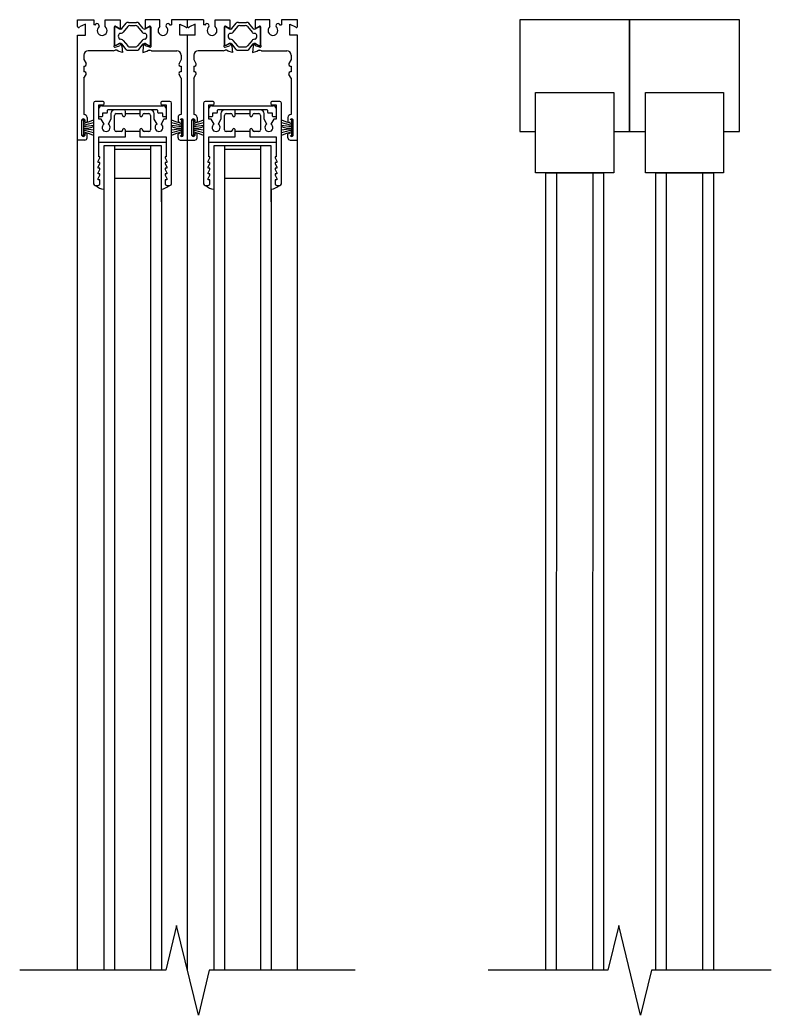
# Model space of a CAD drawing. Header units: inches. Extents: x -2661 to 42767, y -1222 to 9099.
# Drawn here: x 2275.65 to 2288.68, y 1655.24 to 1672.52 of the extents above; entities that cross this region are included whole.
import ezdxf

# ---------------------------------------------------------------- set-up
doc = ezdxf.new("R2010")
doc.units = ezdxf.units.IN
doc.header["$LTSCALE"] = 12
doc.header["$MEASUREMENT"] = 0
doc.layers.get('0').update_dxf_attribs({"linetype": 'CONTINUOUS'})
doc.layers.add('S-ARCH', color=1, linetype='CONTINUOUS')

# ---------------------------------------------------------------- blocks, each defined once
blk = doc.blocks.new('DOUBLE TOP OPT1')
for p, q in [((-1.908, -0.112), (-1.908, 0)), ((-1.908, 0), (-1.628, 0)), ((-1.628, 0), (-1.628, -0.088)), ((-1.429, -0.116), (-1.429, 0)), ((-1.429, 0), (-1.171, 0)), ((-1.171, 0), (-1.171, -0.154)), ((-0.479, 0), (-0.737, 0)), ((-0.737, 0), (-0.737, -0.154)), ((-0.479, -0.116), (-0.479, 0)), ((0.28, 0), (-0.28, 0)), ((-0.28, 0), (-0.28, -0.088)), ((0, -0.112), (0, 0)), ((0.28, 0), (0.28, -0.088)), ((0.479, -0.116), (0.479, 0)), ((0.479, 0), (0.737, 0)), ((0.737, 0), (0.737, -0.154)), ((1.429, 0), (1.171, 0)), ((1.171, 0), (1.171, -0.154)), ((1.429, -0.116), (1.429, 0)), ((1.908, 0), (1.628, 0)), ((1.628, 0), (1.628, -0.088)), ((1.908, -0.112), (1.908, 0)), ((-1.773, -0.075), (-1.874, -0.121)), ((-1.773, -0.263), (-1.773, -0.075)), ((-1.606, -0.088), (-1.628, -0.088)), ((-1.269, -0.123), (-1.269, -0.442)), ((-1.265, -0.445), (-1.265, -0.123)), ((-1.237, -0.123), (-1.265, -0.123)), ((-1.171, -0.154), (-1.242, -0.114)), ((-1.237, -0.123), (-1.179, -0.156)), ((-1.141, -0.149), (-1.063, -0.056)), ((-1.038, -0.116), (-1.119, -0.211)), ((-1.024, -0.044), (-0.884, -0.044)), ((-1.002, -0.099), (-0.906, -0.099)), ((-0.87, -0.116), (-0.789, -0.211)), ((-0.767, -0.149), (-0.845, -0.056)), ((-0.737, -0.154), (-0.666, -0.114)), ((-0.671, -0.123), (-0.729, -0.156)), ((-0.671, -0.123), (-0.643, -0.123)), ((-0.643, -0.445), (-0.643, -0.123)), ((-0.639, -0.123), (-0.639, -0.442)), ((-0.302, -0.088), (-0.28, -0.088)), ((-0.135, -0.263), (-0.135, -0.075)), ((-0.135, -0.075), (-0.034, -0.121)), ((0.135, -0.075), (0.034, -0.121)), ((0.135, -0.263), (0.135, -0.075)), ((0.302, -0.088), (0.28, -0.088)), ((0.639, -0.123), (0.639, -0.442)), ((0.643, -0.445), (0.643, -0.123)), ((0.671, -0.123), (0.643, -0.123)), ((0.737, -0.154), (0.666, -0.114)), ((0.671, -0.123), (0.729, -0.156)), ((0.767, -0.149), (0.845, -0.056)), ((0.87, -0.116), (0.789, -0.211)), ((0.884, -0.044), (1.024, -0.044)), ((0.906, -0.099), (1.002, -0.099)), ((1.038, -0.116), (1.119, -0.211)), ((1.141, -0.149), (1.063, -0.056)), ((1.171, -0.154), (1.242, -0.114)), ((1.237, -0.123), (1.179, -0.156)), ((1.237, -0.123), (1.265, -0.123)), ((1.265, -0.445), (1.265, -0.123)), ((1.269, -0.123), (1.269, -0.442)), ((1.606, -0.088), (1.628, -0.088)), ((1.773, -0.263), (1.773, -0.075)), ((1.773, -0.075), (1.874, -0.121)), ((-1.908, -0.263), (-1.773, -0.263)), ((-1.908, -16.5), (-1.908, -0.263)), ((0.135, -0.263), (-0.135, -0.263)), ((0, -16.5), (0, -0.263)), ((1.908, -0.263), (1.773, -0.263)), ((1.908, -16.5), (1.908, -0.263)), ((-1.237, -0.445), (-1.265, -0.445)), ((-1.256, -0.471), (-1.18, -0.451)), ((-1.179, -0.412), (-1.237, -0.445)), ((-1.063, -0.511), (-1.141, -0.418)), ((-1.139, -0.456), (-1.13, -0.568)), ((-1.119, -0.356), (-1.038, -0.452)), ((-0.992, -0.469), (-0.916, -0.469)), ((-0.789, -0.356), (-0.87, -0.452)), ((-0.845, -0.511), (-0.767, -0.418)), ((-0.769, -0.456), (-0.778, -0.568)), ((-0.729, -0.412), (-0.671, -0.445)), ((-0.652, -0.471), (-0.728, -0.451)), ((-0.671, -0.445), (-0.643, -0.445)), ((0.671, -0.445), (0.643, -0.445)), ((0.652, -0.471), (0.728, -0.451)), ((0.729, -0.412), (0.671, -0.445)), ((0.845, -0.511), (0.767, -0.418)), ((0.769, -0.456), (0.778, -0.568)), ((0.789, -0.356), (0.87, -0.452)), ((0.916, -0.469), (0.992, -0.469)), ((1.119, -0.356), (1.038, -0.452)), ((1.063, -0.511), (1.141, -0.418)), ((1.139, -0.456), (1.13, -0.568)), ((1.179, -0.412), (1.237, -0.445)), ((1.256, -0.471), (1.18, -0.451)), ((1.237, -0.445), (1.265, -0.445)), ((-1.798, -0.61), (-1.798, -0.69)), ((-1.798, -0.69), (-1.76, -0.755)), ((-1.284, -0.535), (-1.723, -0.535)), ((-1.284, -0.535), (-1.253, -0.523)), ((-1.229, -0.523), (-1.253, -0.523)), ((-1.203, -0.541), (-1.229, -0.523)), ((-1.13, -0.568), (-1.203, -0.541)), ((-1.024, -0.524), (-0.884, -0.524)), ((-0.778, -0.568), (-0.705, -0.541)), ((-0.705, -0.541), (-0.679, -0.523)), ((-0.679, -0.523), (-0.655, -0.523)), ((-0.624, -0.535), (-0.655, -0.523)), ((-0.624, -0.535), (-0.185, -0.535)), ((-0.11, -0.69), (-0.147, -0.755)), ((-0.11, -0.61), (-0.11, -0.69)), ((0.11, -0.61), (0.11, -0.69)), ((0.11, -0.69), (0.147, -0.755)), ((0.624, -0.535), (0.185, -0.535)), ((0.624, -0.535), (0.655, -0.523)), ((0.679, -0.523), (0.655, -0.523)), ((0.705, -0.541), (0.679, -0.523)), ((0.778, -0.568), (0.705, -0.541)), ((0.884, -0.524), (1.024, -0.524)), ((1.13, -0.568), (1.203, -0.541)), ((1.203, -0.541), (1.229, -0.523)), ((1.229, -0.523), (1.253, -0.523)), ((1.284, -0.535), (1.253, -0.523)), ((1.284, -0.535), (1.723, -0.535)), ((1.798, -0.69), (1.76, -0.755)), ((1.798, -0.61), (1.798, -0.69)), ((-1.798, -0.801), (-1.798, -0.901)), ((-0.11, -0.801), (-0.11, -0.901)), ((0.11, -0.801), (0.11, -0.901)), ((1.798, -0.801), (1.798, -0.901)), ((-1.798, -1.012), (-1.76, -0.947)), ((-1.798, -1.012), (-1.798, -1.644)), ((-0.11, -1.012), (-0.147, -0.947)), ((-0.11, -1.012), (-0.11, -1.644)), ((0.11, -1.012), (0.147, -0.947)), ((0.11, -1.012), (0.11, -1.644)), ((1.798, -1.012), (1.76, -0.947)), ((1.798, -1.012), (1.798, -1.644)), ((-1.631, -1.446), (-1.631, -2.844)), ((-1.475, -1.415), (-1.6, -1.415)), ((-1.537, -1.724), (-1.537, -1.477)), ((-1.537, -1.477), (-1.473, -1.477)), ((-1.487, -1.489), (-0.421, -1.489)), ((-0.435, -1.477), (-0.371, -1.477)), ((-0.308, -1.415), (-0.433, -1.415)), ((-0.371, -1.477), (-0.371, -1.724)), ((-0.277, -2.844), (-0.277, -1.446)), ((0.277, -1.446), (0.277, -2.844)), ((0.433, -1.415), (0.308, -1.415)), ((0.371, -1.724), (0.371, -1.477)), ((0.371, -1.477), (0.435, -1.477)), ((0.421, -1.489), (1.487, -1.489)), ((1.473, -1.477), (1.537, -1.477)), ((1.6, -1.415), (1.475, -1.415)), ((1.537, -1.477), (1.537, -1.724)), ((1.631, -2.844), (1.631, -1.446)), ((-1.743, -1.694), (-1.743, -1.761)), ((-1.497, -1.724), (-1.537, -1.724)), ((-1.487, -1.682), (-1.527, -1.682)), ((-1.447, -1.809), (-1.497, -1.724)), ((-1.477, -1.629), (-1.477, -1.672)), ((-1.402, -1.619), (-1.467, -1.619)), ((-1.392, -1.574), (-1.392, -1.609)), ((-0.526, -1.564), (-1.382, -1.564)), ((-1.329, -1.724), (-1.378, -1.809)), ((-1.329, -1.626), (-1.329, -1.724)), ((-1.267, -1.907), (-1.267, -1.657)), ((-1.236, -1.626), (-1.154, -1.626)), ((-1.079, -1.595), (-1.08, -1.564)), ((-1.079, -1.652), (-1.079, -1.595)), ((-1.079, -1.626), (-0.829, -1.626)), ((-0.827, -1.564), (-0.829, -1.595)), ((-0.829, -1.595), (-0.829, -1.652)), ((-0.754, -1.626), (-0.672, -1.626)), ((-0.641, -1.657), (-0.641, -1.907)), ((-0.579, -1.724), (-0.579, -1.626)), ((-0.529, -1.809), (-0.579, -1.724)), ((-0.516, -1.609), (-0.516, -1.574)), ((-0.441, -1.619), (-0.506, -1.619)), ((-0.411, -1.724), (-0.46, -1.809)), ((-0.431, -1.672), (-0.431, -1.629)), ((-0.381, -1.682), (-0.421, -1.682)), ((-0.371, -1.724), (-0.411, -1.724)), ((-0.165, -1.694), (-0.165, -1.761)), ((0.165, -1.694), (0.165, -1.761)), ((0.411, -1.724), (0.371, -1.724)), ((0.421, -1.682), (0.381, -1.682)), ((0.461, -1.809), (0.411, -1.724)), ((0.431, -1.629), (0.431, -1.672)), ((0.506, -1.619), (0.441, -1.619)), ((0.516, -1.574), (0.516, -1.609)), ((1.382, -1.564), (0.526, -1.564)), ((0.579, -1.724), (0.53, -1.809)), ((0.579, -1.626), (0.579, -1.724)), ((0.641, -1.907), (0.641, -1.657)), ((0.672, -1.626), (0.754, -1.626)), ((0.829, -1.595), (0.828, -1.564)), ((0.829, -1.652), (0.829, -1.595)), ((0.829, -1.626), (1.079, -1.626)), ((1.081, -1.564), (1.079, -1.595)), ((1.079, -1.595), (1.079, -1.652)), ((1.154, -1.626), (1.236, -1.626)), ((1.267, -1.657), (1.267, -1.907)), ((1.329, -1.724), (1.329, -1.626)), ((1.378, -1.809), (1.329, -1.724)), ((1.392, -1.609), (1.392, -1.574)), ((1.467, -1.619), (1.402, -1.619)), ((1.497, -1.724), (1.448, -1.809)), ((1.477, -1.672), (1.477, -1.629)), ((1.527, -1.682), (1.487, -1.682)), ((1.537, -1.724), (1.497, -1.724)), ((1.743, -1.694), (1.743, -1.761)), ((-1.833, -2.006), (-1.833, -1.736)), ((-1.833, -1.736), (-1.803, -1.736)), ((-1.803, -1.736), (-1.803, -2.006)), ((-1.783, -1.735), (-1.783, -1.761)), ((-0.075, -1.736), (-0.105, -1.736)), ((-0.105, -1.736), (-0.105, -2.006)), ((-0.075, -2.006), (-0.075, -1.736)), ((-0.075, -2.006), (-0.075, -1.736)), ((0.075, -2.006), (0.075, -1.736)), ((0.075, -1.736), (0.105, -1.736)), ((0.105, -1.736), (0.105, -2.006)), ((0.125, -1.735), (0.125, -1.761)), ((1.833, -1.736), (1.803, -1.736)), ((1.803, -1.736), (1.803, -2.006)), ((1.833, -2.006), (1.833, -1.736)), ((1.833, -2.006), (1.833, -1.736)), ((-1.803, -2.006), (-1.833, -2.006)), ((-1.783, -1.981), (-1.783, -2.007)), ((-1.743, -2.048), (-1.743, -1.981)), ((-1.537, -2.375), (-1.537, -2.032)), ((-1.537, -2.032), (-1.079, -2.032)), ((-1.154, -1.938), (-1.236, -1.938)), ((-1.079, -2.032), (-1.079, -1.912)), ((-0.829, -1.938), (-1.079, -1.938)), ((-0.829, -1.912), (-0.829, -2.032)), ((-0.829, -2.032), (-0.371, -2.032)), ((-0.672, -1.938), (-0.754, -1.938)), ((-0.371, -2.032), (-0.371, -2.375)), ((-0.165, -2.048), (-0.165, -1.981)), ((-0.105, -2.006), (-0.075, -2.006)), ((0.105, -2.006), (0.075, -2.006)), ((0.125, -1.981), (0.125, -2.007)), ((0.165, -2.048), (0.165, -1.981)), ((0.371, -2.375), (0.371, -2.032)), ((0.371, -2.032), (0.829, -2.032)), ((0.754, -1.938), (0.672, -1.938)), ((0.829, -2.032), (0.829, -1.912)), ((1.079, -1.938), (0.829, -1.938)), ((1.079, -1.912), (1.079, -2.032)), ((1.079, -2.032), (1.537, -2.032)), ((1.236, -1.938), (1.154, -1.938)), ((1.537, -2.032), (1.537, -2.375)), ((1.743, -2.048), (1.743, -1.981)), ((1.803, -2.006), (1.833, -2.006)), ((-1.783, -2.088), (-1.908, -2.088)), ((-0.371, -2.126), (-1.537, -2.126)), ((-0.454, -2.188), (-1.454, -2.188)), ((-1.454, -2.188), (-1.454, -3.159)), ((-1.267, -2.188), (-1.267, -16.5)), ((-0.642, -2.188), (-0.642, -16.5)), ((-0.454, -3.159), (-0.454, -2.188)), ((-0.125, -2.088), (0.125, -2.088)), ((1.537, -2.126), (0.371, -2.126)), ((1.454, -2.188), (0.454, -2.188)), ((0.454, -2.188), (0.454, -3.159)), ((0.641, -2.188), (0.641, -16.5)), ((1.266, -2.188), (1.266, -16.5)), ((1.454, -3.159), (1.454, -2.188)), ((1.783, -2.088), (1.908, -2.088)), ((-1.549, -2.455), (-1.519, -2.395)), ((-1.519, -2.375), (-1.537, -2.375)), ((-1.519, -2.395), (-1.519, -2.375)), ((-0.642, -2.25), (-1.267, -2.25)), ((-0.371, -2.375), (-0.389, -2.375)), ((-0.389, -2.375), (-0.389, -2.395)), ((-0.389, -2.395), (-0.359, -2.455)), ((0.359, -2.455), (0.389, -2.395)), ((0.389, -2.375), (0.371, -2.375)), ((0.389, -2.395), (0.389, -2.375)), ((1.266, -2.25), (0.641, -2.25)), ((1.537, -2.375), (1.519, -2.375)), ((1.519, -2.375), (1.519, -2.395)), ((1.519, -2.395), (1.549, -2.455)), ((-1.549, -2.475), (-1.549, -2.455)), ((-1.519, -2.475), (-1.549, -2.475)), ((-1.549, -2.555), (-1.519, -2.495)), ((-1.549, -2.575), (-1.549, -2.555)), ((-1.519, -2.575), (-1.549, -2.575)), ((-1.519, -2.495), (-1.519, -2.475)), ((-1.519, -2.595), (-1.519, -2.575)), ((-0.359, -2.475), (-0.389, -2.475)), ((-0.389, -2.475), (-0.389, -2.495)), ((-0.389, -2.495), (-0.359, -2.555)), ((-0.359, -2.575), (-0.389, -2.575)), ((-0.389, -2.575), (-0.389, -2.595)), ((-0.359, -2.455), (-0.359, -2.475)), ((-0.359, -2.555), (-0.359, -2.575)), ((0.359, -2.475), (0.359, -2.455)), ((0.389, -2.475), (0.359, -2.475)), ((0.359, -2.555), (0.389, -2.495)), ((0.359, -2.575), (0.359, -2.555)), ((0.389, -2.575), (0.359, -2.575)), ((0.389, -2.495), (0.389, -2.475)), ((0.389, -2.595), (0.389, -2.575)), ((1.549, -2.475), (1.519, -2.475)), ((1.519, -2.475), (1.519, -2.495)), ((1.519, -2.495), (1.549, -2.555)), ((1.549, -2.575), (1.519, -2.575)), ((1.519, -2.575), (1.519, -2.595)), ((1.549, -2.455), (1.549, -2.475)), ((1.549, -2.555), (1.549, -2.575)), ((-1.549, -2.655), (-1.519, -2.595)), ((-1.549, -2.675), (-1.549, -2.655)), ((-1.519, -2.675), (-1.549, -2.675)), ((-1.549, -2.755), (-1.519, -2.695)), ((-1.549, -2.775), (-1.549, -2.755)), ((-1.519, -2.695), (-1.519, -2.675)), ((-0.642, -2.751), (-1.267, -2.751)), ((-0.389, -2.595), (-0.359, -2.655)), ((-0.359, -2.675), (-0.389, -2.675)), ((-0.389, -2.675), (-0.389, -2.695)), ((-0.389, -2.695), (-0.359, -2.755)), ((-0.359, -2.655), (-0.359, -2.675)), ((-0.359, -2.755), (-0.359, -2.775)), ((0.359, -2.655), (0.389, -2.595)), ((0.359, -2.675), (0.359, -2.655)), ((0.389, -2.675), (0.359, -2.675)), ((0.359, -2.755), (0.389, -2.695)), ((0.359, -2.775), (0.359, -2.755)), ((0.389, -2.695), (0.389, -2.675)), ((1.266, -2.751), (0.641, -2.751)), ((1.519, -2.595), (1.549, -2.655)), ((1.549, -2.675), (1.519, -2.675)), ((1.519, -2.675), (1.519, -2.695)), ((1.519, -2.695), (1.549, -2.755)), ((1.549, -2.655), (1.549, -2.675)), ((1.549, -2.755), (1.549, -2.775)), ((-1.6, -2.875), (-1.55, -2.875)), ((-1.519, -2.775), (-1.549, -2.775)), ((-1.519, -2.844), (-1.519, -2.775)), ((-0.359, -2.775), (-0.389, -2.775)), ((-0.389, -2.775), (-0.389, -2.844)), ((-0.358, -2.875), (-0.308, -2.875)), ((0.308, -2.875), (0.358, -2.875)), ((0.389, -2.775), (0.359, -2.775)), ((0.389, -2.844), (0.389, -2.775)), ((1.549, -2.775), (1.519, -2.775)), ((1.519, -2.775), (1.519, -2.844)), ((1.55, -2.875), (1.6, -2.875)), ((-1.454, -2.94), (-1.454, -16.5)), ((-0.454, -2.94), (-0.454, -16.5)), ((0.454, -2.94), (0.454, -16.5)), ((1.454, -2.94), (1.454, -16.5))]:
    blk.add_line(p, q)
blk.add_lwpolyline([(2.908, -16.5), (0.378, -16.5), (0.189, -17.278), (-0.189, -15.722), (-0.379, -16.5), (-2.908, -16.5)])
for centre, radius, start, end in [((-1.89, -0.112), 0.0184, 180, 330), ((-1.571, -0.103), 0.0381, 339.0414, 157.7737), ((-1.482, -0.183), 0.0853, 128.485, 51.515), ((-1.253, -0.127), 0.0167, 51.7165, 167.7165), ((-1.164, -0.13), 0.0302, 239.9999, 319.9998), ((-1.033, -0.081), 0.0385, 75.5522, 139.9998), ((-1.002, -0.146), 0.0472, 90, 140.0002), ((-0.906, -0.146), 0.0472, 39.9998, 90), ((-0.875, -0.081), 0.0385, 40.0002, 104.4478), ((-0.744, -0.13), 0.0302, 220.0002, 300.0001), ((-0.655, -0.127), 0.0167, 12.2835, 128.2835), ((-0.426, -0.183), 0.0853, 128.485, 51.515), ((-0.337, -0.103), 0.0381, 22.2263, 200.9586), ((-0.018, -0.112), 0.0184, 210, 0), ((0.018, -0.112), 0.0184, 180, 330), ((0.337, -0.103), 0.0381, 339.0414, 157.7737), ((0.426, -0.183), 0.0853, 128.485, 51.515), ((0.655, -0.127), 0.0167, 51.7165, 167.7165), ((0.744, -0.13), 0.0302, 239.9999, 319.9998), ((0.875, -0.081), 0.0385, 75.5522, 139.9998), ((0.906, -0.146), 0.0472, 90, 140.0002), ((1.002, -0.146), 0.0472, 39.9998, 90), ((1.033, -0.081), 0.0385, 40.0002, 104.4478), ((1.164, -0.13), 0.0302, 220.0002, 300.0001), ((1.253, -0.127), 0.0167, 12.2835, 128.2835), ((1.482, -0.183), 0.0853, 128.485, 51.515), ((1.571, -0.103), 0.0381, 22.2263, 200.9586), ((1.89, -0.112), 0.0184, 210, 0), ((-1.136, -0.283), 0.066, 125.1913, 235.6564), ((-1.161, -0.176), 0.0551, 255.9998, 320.0002), ((-1.161, -0.391), 0.0551, 39.9998, 103.143), ((-0.747, -0.176), 0.0551, 219.9998, 284.0002), ((-0.747, -0.391), 0.0551, 76.857, 140.0002), ((-0.772, -0.283), 0.066, 304.3436, 54.8087), ((0.772, -0.283), 0.066, 125.1913, 235.6564), ((0.747, -0.176), 0.0551, 255.9998, 320.0002), ((0.747, -0.391), 0.0551, 39.9998, 103.143), ((1.161, -0.176), 0.0551, 219.9998, 284.0002), ((1.161, -0.391), 0.0551, 76.857, 140.0002), ((1.136, -0.283), 0.066, 304.3436, 54.8087), ((-1.263, -0.457), 0.016, 113.638, 295.6557), ((-1.16, -0.452), 0.0204, 348.5339, 176.5348), ((-1.164, -0.438), 0.0302, 40.0002, 120.0001), ((-1.033, -0.487), 0.0385, 220.0002, 284.4478), ((-1.001, -0.42), 0.0493, 219.9998, 280.0002), ((-0.907, -0.42), 0.0493, 259.9998, 320.0002), ((-0.875, -0.487), 0.0385, 255.5522, 319.9998), ((-0.748, -0.452), 0.0204, 3.4652, 191.4661), ((-0.744, -0.438), 0.0302, 59.9999, 139.9998), ((-0.645, -0.457), 0.016, 244.3443, 66.362), ((0.645, -0.457), 0.016, 113.638, 295.6557), ((0.748, -0.452), 0.0204, 348.5339, 176.5348), ((0.744, -0.438), 0.0302, 40.0002, 120.0001), ((0.875, -0.487), 0.0385, 220.0002, 284.4478), ((0.907, -0.42), 0.0493, 219.9998, 280.0002), ((1.001, -0.42), 0.0493, 259.9998, 320.0002), ((1.033, -0.487), 0.0385, 255.5522, 319.9998), ((1.16, -0.452), 0.0204, 3.4652, 191.4661), ((1.164, -0.438), 0.0302, 59.9999, 139.9998), ((1.263, -0.457), 0.016, 244.3443, 66.362), ((-1.723, -0.61), 0.075, 90, 180), ((-0.185, -0.61), 0.075, 0, 90), ((0.185, -0.61), 0.075, 90, 180), ((1.723, -0.61), 0.075, 0, 90), ((-1.788, -0.771), 0.0317, 251.5233, 30.0086), ((-0.12, -0.771), 0.0317, 149.9914, 288.4767), ((0.12, -0.771), 0.0317, 251.5233, 30.0086), ((1.788, -0.771), 0.0317, 149.9914, 288.4767), ((-1.788, -0.931), 0.0317, 329.9914, 108.4767), ((-0.12, -0.931), 0.0317, 71.5233, 210.0086), ((0.12, -0.931), 0.0317, 329.9914, 108.4767), ((1.788, -0.931), 0.0317, 71.5233, 210.0086), ((-1.6, -1.446), 0.031, 90, 180), ((-1.487, -1.539), 0.05, 90, 180), ((-1.475, -1.446), 0.031, 358.1206, 90), ((-1.473, -1.448), 0.029, 270, 1.9431), ((-0.433, -1.446), 0.031, 90, 181.8794), ((-0.435, -1.448), 0.029, 178.0569, 270), ((-0.421, -1.539), 0.05, 0, 90), ((-0.308, -1.446), 0.031, 0, 90), ((0.308, -1.446), 0.031, 90, 180), ((0.421, -1.539), 0.05, 90, 180), ((0.433, -1.446), 0.031, 358.1206, 90), ((0.435, -1.448), 0.029, 270, 1.9431), ((1.475, -1.446), 0.031, 90, 181.8794), ((1.473, -1.448), 0.029, 178.0569, 270), ((1.487, -1.539), 0.05, 0, 90), ((1.6, -1.446), 0.031, 0, 90), ((-1.808, -1.741), 0.0255, 13.474, 168.4717), ((-1.793, -1.694), 0.0502, 0, 95.4526), ((-1.527, -1.672), 0.01, 180, 270), ((-1.487, -1.672), 0.01, 270, 0), ((-1.467, -1.629), 0.01, 90, 180), ((-1.402, -1.609), 0.01, 270, 0), ((-1.382, -1.574), 0.01, 90, 180), ((-1.267, -1.626), 0.062, 90, 180), ((-1.236, -1.657), 0.031, 90, 180), ((-1.154, -1.651), 0.025, 0, 90), ((-1.105, -1.652), 0.024, 180, 272.388), ((-1.103, -1.652), 0.024, 267.612, 0), ((-0.805, -1.652), 0.024, 180, 272.388), ((-0.803, -1.652), 0.024, 267.612, 0), ((-0.754, -1.651), 0.025, 90, 180), ((-0.672, -1.657), 0.031, 0, 90), ((-0.641, -1.626), 0.062, 0, 90), ((-0.526, -1.574), 0.01, 0, 90), ((-0.506, -1.609), 0.01, 180, 270), ((-0.441, -1.629), 0.01, 0, 90), ((-0.421, -1.672), 0.01, 180, 270), ((-0.381, -1.672), 0.01, 270, 0), ((-0.115, -1.694), 0.0502, 84.5474, 180), ((-0.1, -1.741), 0.0255, 11.5283, 166.526), ((0.1, -1.741), 0.0255, 13.474, 168.4717), ((0.115, -1.694), 0.0502, 0, 95.4526), ((0.381, -1.672), 0.01, 180, 270), ((0.421, -1.672), 0.01, 270, 0), ((0.441, -1.629), 0.01, 90, 180), ((0.506, -1.609), 0.01, 270, 0), ((0.526, -1.574), 0.01, 90, 180), ((0.641, -1.626), 0.062, 90, 180), ((0.672, -1.657), 0.031, 90, 180), ((0.754, -1.651), 0.025, 0, 90), ((0.803, -1.652), 0.024, 180, 272.388), ((0.805, -1.652), 0.024, 267.612, 0), ((1.103, -1.652), 0.024, 180, 272.388), ((1.105, -1.652), 0.024, 267.612, 0), ((1.154, -1.651), 0.025, 90, 180), ((1.236, -1.657), 0.031, 0, 90), ((1.267, -1.626), 0.062, 0, 90), ((1.382, -1.574), 0.01, 0, 90), ((1.402, -1.609), 0.01, 180, 270), ((1.467, -1.629), 0.01, 0, 90), ((1.487, -1.672), 0.01, 180, 270), ((1.527, -1.672), 0.01, 270, 0), ((1.793, -1.694), 0.0502, 84.5474, 180), ((1.808, -1.741), 0.0255, 11.5283, 166.526), ((-2.169, -0.496), 1.351, 285.7333, 293.4824), ((-2.047, -0.413), 1.43, 279.8103, 286.8992), ((-1.871, -0.477), 1.372, 272.8377, 280.072), ((-1.752, -1.632), 0.245, 258.0233, 303.0524), ((-1.871, -3.265), 1.372, 79.928, 87.1623), ((-1.763, -1.761), 0.0201, 180, 0), ((-1.413, -1.869), 0.069, 120, 60), ((-1.104, -1.913), 0.025, 88.8423, 180), ((-1.103, -1.912), 0.024, 0, 91.1816), ((-0.805, -1.912), 0.024, 88.8184, 180), ((-0.804, -1.913), 0.025, 0, 91.1577), ((-0.495, -1.869), 0.069, 120, 60), ((-0.156, -1.632), 0.245, 236.9476, 281.9767), ((0.261, -0.496), 1.351, 246.5176, 254.2667), ((0.139, -0.413), 1.43, 253.1008, 260.1897), ((-0.037, -0.477), 1.372, 259.928, 267.1623), ((-0.037, -3.265), 1.372, 92.8377, 100.072), ((-0.145, -1.761), 0.0201, 180, 0), ((-0.261, -0.496), 1.351, 285.7333, 293.4824), ((-0.139, -0.413), 1.43, 279.8103, 286.8992), ((0.037, -0.477), 1.372, 272.8377, 280.072), ((0.156, -1.632), 0.245, 258.0233, 303.0524), ((0.037, -3.265), 1.372, 79.928, 87.1623), ((0.145, -1.761), 0.0201, 180, 0), ((0.495, -1.869), 0.069, 120, 60), ((0.804, -1.913), 0.025, 88.8423, 180), ((0.805, -1.912), 0.024, 0, 91.1816), ((1.103, -1.912), 0.024, 88.8184, 180), ((1.104, -1.913), 0.025, 0, 91.1577), ((1.413, -1.869), 0.069, 120, 60), ((1.752, -1.632), 0.245, 236.9476, 281.9767), ((2.169, -0.496), 1.351, 246.5176, 254.2667), ((2.047, -0.413), 1.43, 253.1008, 260.1897), ((1.871, -0.477), 1.372, 259.928, 267.1623), ((1.871, -3.265), 1.372, 92.8377, 100.072), ((1.763, -1.761), 0.0201, 180, 0), ((-1.808, -2.001), 0.0255, 191.5283, 346.526), ((-2.047, -3.329), 1.43, 73.1008, 80.1897), ((-2.169, -3.246), 1.351, 66.5176, 74.2667), ((-1.763, -1.981), 0.0201, 0, 180), ((-1.783, -2.048), 0.04, 270, 0), ((-1.236, -1.907), 0.031, 180, 270), ((-1.154, -1.913), 0.025, 270, 360), ((-0.754, -1.913), 0.025, 180, 270), ((-0.672, -1.907), 0.031, 270, 0), ((0.139, -3.329), 1.43, 99.8103, 106.8992), ((0.261, -3.246), 1.351, 105.7333, 113.4824), ((-0.145, -1.981), 0.0201, 0, 180), ((-0.125, -2.048), 0.04, 180, 270), ((-0.1, -2.001), 0.0255, 193.474, 348.4717), ((0.1, -2.001), 0.0255, 191.5283, 346.526), ((-0.139, -3.329), 1.43, 73.1008, 80.1897), ((-0.261, -3.246), 1.351, 66.5176, 74.2667), ((0.145, -1.981), 0.0201, 0, 180), ((0.125, -2.048), 0.04, 270, 0), ((0.672, -1.907), 0.031, 180, 270), ((0.754, -1.913), 0.025, 270, 360), ((1.154, -1.913), 0.025, 180, 270), ((1.236, -1.907), 0.031, 270, 0), ((2.047, -3.329), 1.43, 99.8103, 106.8992), ((2.169, -3.246), 1.351, 105.7333, 113.4824), ((1.763, -1.981), 0.0201, 0, 180), ((1.783, -2.048), 0.04, 180, 270), ((1.808, -2.001), 0.0255, 193.474, 348.4717), ((-1.6, -2.844), 0.031, 180, 270), ((-1.436, -2.721), 0.218, 224.9629, 265.1823), ((-1.55, -2.844), 0.031, 270, 0), ((-0.47, -2.718), 0.219, 274.2808, 314.2526), ((-0.358, -2.844), 0.031, 180, 270), ((-0.308, -2.844), 0.031, 270, 0), ((0.308, -2.844), 0.031, 180, 270), ((0.472, -2.721), 0.218, 224.9629, 265.1823), ((0.358, -2.844), 0.031, 270, 0), ((1.438, -2.718), 0.219, 274.2808, 314.2526), ((1.55, -2.844), 0.031, 180, 270), ((1.6, -2.844), 0.031, 270, 0)]:
    blk.add_arc(centre, radius, start, end)
blk = doc.blocks.new('*U639')
for points in [[(-1.908, -1.938), (-1.631, -1.938), (-1.631, -1.258), (-0.277, -1.258), (-0.277, -1.938), (0, -1.938), (0, 0), (-1.908, 0)], [(0, -1.938), (0.277, -1.938), (0.277, -1.258), (1.631, -1.258), (1.631, -1.938), (1.908, -1.938), (1.908, 0), (0, 0)], [(-1.631, -1.258), (-0.277, -1.258), (-0.277, -2.657), (-1.631, -2.657)], [(0.277, -1.258), (1.631, -1.258), (1.631, -2.657), (0.277, -2.657)]]:
    blk.add_lwpolyline(points, close=True)
for points in [[(-1.454, -16.5), (-1.454, -2.657), (-0.454, -2.657), (-0.454, -16.5)], [(-1.267, -16.5), (-1.266, -2.657), (-0.641, -2.657), (-0.642, -16.5)], [(0.454, -16.5), (0.454, -2.657), (1.454, -2.657), (1.454, -16.5)], [(0.641, -16.5), (0.642, -2.657), (1.266, -2.657), (1.266, -16.5)], [(2.454, -16.5), (0.379, -16.5), (0.189, -17.278), (-0.189, -15.722), (-0.379, -16.5), (-2.454, -16.5)]]:
    blk.add_lwpolyline(points)

msp = doc.modelspace()

# ---------------------------------------------------------------- block references
at = {"layer": 'S-ARCH'}
for name, p in [('DOUBLE TOP OPT1', (2278.55328, 1672.51826)), ('*U639', (2286.22469, 1672.51832))]:
    msp.add_blockref(name, p, dxfattribs=at)

doc.saveas('drawing.dxf')
